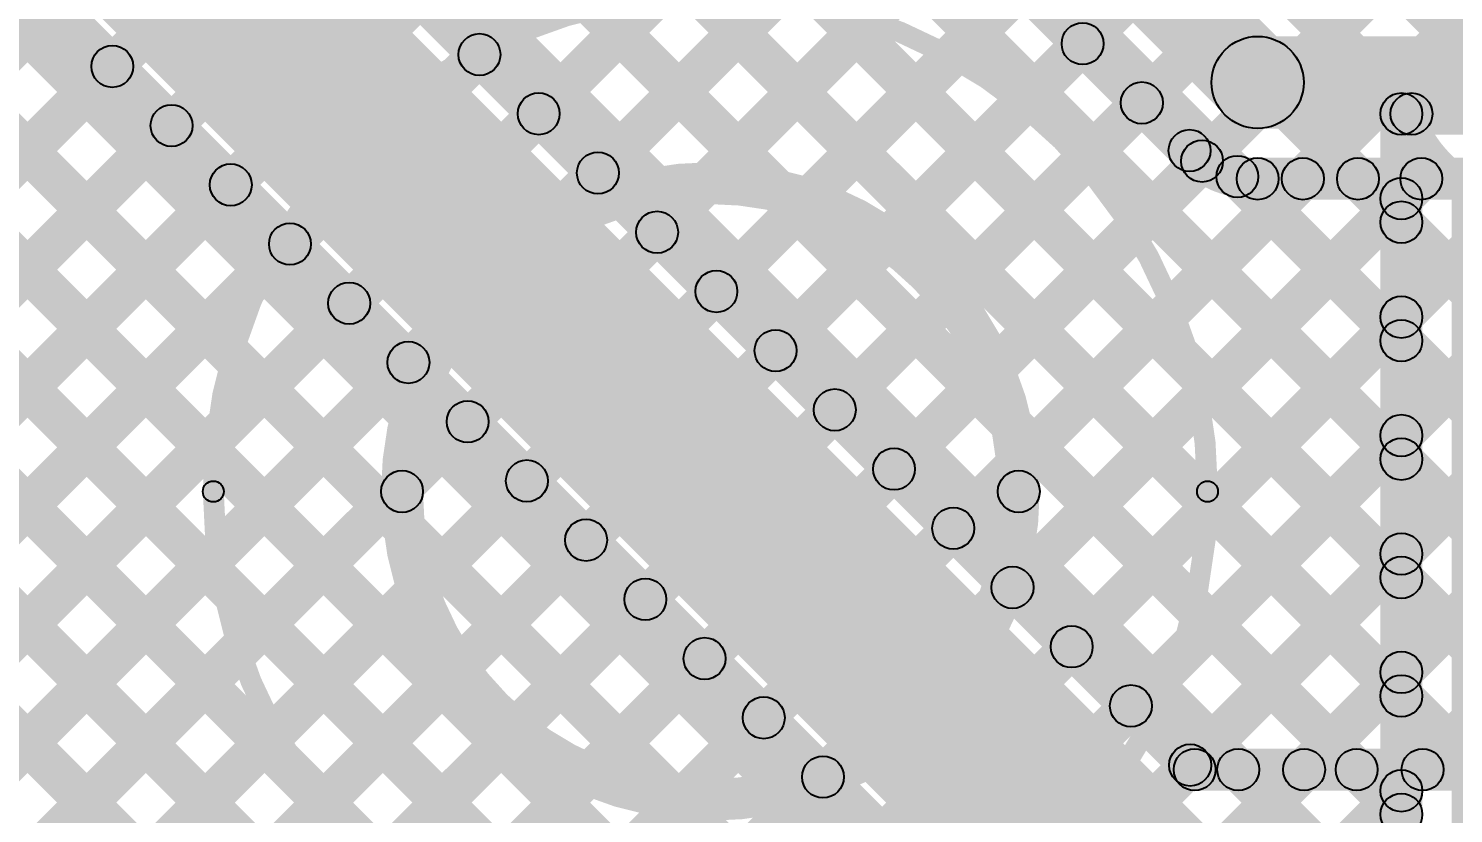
# Model space of a CAD drawing. Header units: millimetres. Extents: x -0.22 to 4.11, y -0.25 to 2.01.
# Drawn here: x 3.3527 to 3.693, y 0.2962 to 0.4837 of the extents above; entities that cross this region are included whole.
import ezdxf

# ---------------------------------------------------------------- set-up
doc = ezdxf.new("R2010")
doc.units = ezdxf.units.MM
doc.header["$MEASUREMENT"] = 0
for name, color, linetype in [('BottomLayer', 5, 'Continuous'), ('BottomOverlay', 54, 'Continuous'), ('TopLayer', 1, 'Continuous'), ('TopOverlay', 2, 'Continuous')]:
    doc.layers.add(name, color=color, linetype=linetype)

# ---------------------------------------------------------------- blocks, each defined once
blk = doc.blocks.new('TS_1103S_C_C_3')
at = {"layer": 'TopOverlay'}
h = blk.add_hatch(color=2, dxfattribs=at)
edge = h.paths.add_edge_path()
edge.add_arc((-0.07363, 0), 0.005, 0, 360)
h = blk.add_hatch(color=2, dxfattribs=at)
edge = h.paths.add_edge_path()
edge.add_arc((0.07363, 0), 0.005, 0, 360)
h = blk.add_hatch(color=2, dxfattribs=at)
edge = h.paths.add_edge_path()
edge.add_arc((-0.1187, 0), 0.0025, 0, 360)
h = blk.add_hatch(color=2, dxfattribs=at)
edge = h.paths.add_edge_path()
edge.add_arc((0.1187, 0), 0.0025, 0, 360)
for points, const_width in [([(0.1187, 0, 1), (-0.1187, 0, 1)], 0.005), ([(0.07363, 0, 1), (-0.07363, 0, 1)], 0.01)]:
    blk.add_lwpolyline(points, format="xyb", close=True, dxfattribs=dict(at, const_width=const_width))
for centre, radius in [((-0.07363, 0), 0.005), ((0.07363, 0), 0.005), ((-0.1187, 0), 0.0025), ((0.1187, 0), 0.0025)]:
    blk.add_circle(centre, radius, dxfattribs=at)

msp = doc.modelspace()

# ---------------------------------------------------------------- hatches: boundary and pattern name
at = {"layer": 'BottomLayer'}
for points in [[(2.28528, 1.74077), (2.29235, 1.74784), (3.68407, 0.35612), (3.677, 0.34905)], [(2.28528, 1.74077), (2.29235, 1.74784), (3.68407, 0.35612), (3.677, 0.34905)], [(2.39848, 1.74071), (2.40555, 1.74778), (3.68648, 0.46685), (3.6794, 0.45978)], [(2.39848, 1.74071), (2.40555, 1.74778), (3.68648, 0.46685), (3.6794, 0.45978)], [(2.42677, 1.7407), (2.43385, 1.74777), (3.70386, 0.47775), (3.69679, 0.47068)], [(2.42677, 1.7407), (2.43385, 1.74777), (3.70386, 0.47775), (3.69679, 0.47068)], [(2.32424, 1.7301), (2.33131, 1.73717), (3.68407, 0.38441), (3.677, 0.37734)], [(2.32424, 1.7301), (2.33131, 1.73717), (3.68407, 0.38441), (3.677, 0.37734)], [(2.35252, 1.7301), (2.35959, 1.73717), (3.68407, 0.41269), (3.677, 0.40562)], [(2.35252, 1.7301), (2.35959, 1.73717), (3.68407, 0.41269), (3.677, 0.40562)], [(2.38081, 1.7301), (2.38788, 1.73717), (3.68407, 0.44097), (3.677, 0.4339)], [(2.38081, 1.7301), (2.38788, 1.73717), (3.68407, 0.44097), (3.677, 0.4339)], [(2.28168, 1.71608), (2.28875, 1.72315), (3.68407, 0.32784), (3.677, 0.32077)], [(2.28168, 1.71608), (2.28875, 1.72315), (3.68407, 0.32784), (3.677, 0.32077)], [(2.28168, 1.6878), (2.28875, 1.69487), (3.68407, 0.29955), (3.677, 0.29248)], [(2.28168, 1.6878), (2.28875, 1.69487), (3.68407, 0.29955), (3.677, 0.29248)], [(2.28168, 1.65951), (2.28875, 1.66658), (3.68407, 0.27127), (3.677, 0.2642)], [(2.28168, 1.65951), (2.28875, 1.66658), (3.68407, 0.27127), (3.677, 0.2642)], [(2.28168, 1.63123), (2.28875, 1.6383), (3.68407, 0.24298), (3.677, 0.23591)], [(2.28168, 1.63123), (2.28875, 1.6383), (3.68407, 0.24298), (3.677, 0.23591)], [(2.28168, 1.60294), (2.28875, 1.61002), (3.79807, 0.1007), (3.791, 0.09363)], [(2.28168, 1.60294), (2.28875, 1.61002), (3.79807, 0.1007), (3.791, 0.09363)], [(2.28168, 1.57466), (2.28875, 1.58173), (3.78483, 0.08565), (3.77776, 0.07858)], [(2.28168, 1.57466), (2.28875, 1.58173), (3.78483, 0.08565), (3.77776, 0.07858)], [(2.28168, 1.54638), (2.28875, 1.55345), (3.76566, 0.07654), (3.75859, 0.06947)], [(2.28168, 1.54638), (2.28875, 1.55345), (3.76566, 0.07654), (3.75859, 0.06947)], [(2.28168, 1.51809), (2.28875, 1.52516), (3.75005, 0.06387), (3.74297, 0.0568)], [(2.28168, 1.51809), (2.28875, 1.52516), (3.75005, 0.06387), (3.74297, 0.0568)], [(2.28168, 1.48981), (2.28875, 1.49688), (3.73773, 0.04791), (3.73066, 0.04084)], [(2.28168, 1.48981), (2.28875, 1.49688), (3.73773, 0.04791), (3.73066, 0.04084)], [(2.28168, 1.46153), (2.28875, 1.4686), (3.72904, 0.02832), (3.72196, 0.02124)], [(2.28168, 1.46153), (2.28875, 1.4686), (3.72904, 0.02832), (3.72196, 0.02124)], [(2.28168, 1.43324), (2.28875, 1.44031), (3.71114, 0.01792), (3.70407, 0.01085)], [(2.28168, 1.43324), (2.28875, 1.44031), (3.71114, 0.01792), (3.70407, 0.01085)], [(2.28168, 1.40496), (2.28875, 1.41203), (3.68286, 0.01792), (3.67579, 0.01085)], [(2.28168, 1.40496), (2.28875, 1.41203), (3.68286, 0.01792), (3.67579, 0.01085)], [(2.28168, 1.37667), (2.28875, 1.38375), (3.65458, 0.01792), (3.6475, 0.01085)], [(2.28168, 1.37667), (2.28875, 1.38375), (3.65458, 0.01792), (3.6475, 0.01085)], [(2.88769, 0.01085), (2.88062, 0.01792), (3.791, 0.9283), (3.79807, 0.92123)], [(2.88769, 0.01085), (2.88062, 0.01792), (3.791, 0.9283), (3.79807, 0.92123)], [(2.91598, 0.01085), (2.9089, 0.01792), (3.791, 0.90001), (3.79807, 0.89294)], [(2.91598, 0.01085), (2.9089, 0.01792), (3.791, 0.90001), (3.79807, 0.89294)], [(2.94426, 0.01085), (2.93719, 0.01792), (3.791, 0.87173), (3.79807, 0.86466)], [(2.94426, 0.01085), (2.93719, 0.01792), (3.791, 0.87173), (3.79807, 0.86466)], [(2.97254, 0.01085), (2.96547, 0.01792), (3.791, 0.84345), (3.79807, 0.83638)], [(2.97254, 0.01085), (2.96547, 0.01792), (3.791, 0.84345), (3.79807, 0.83638)], [(3.00083, 0.01085), (2.99376, 0.01792), (3.791, 0.81516), (3.79807, 0.80809)], [(3.00083, 0.01085), (2.99376, 0.01792), (3.791, 0.81516), (3.79807, 0.80809)], [(3.02911, 0.01085), (3.02204, 0.01792), (3.791, 0.78688), (3.79807, 0.77981)], [(3.02911, 0.01085), (3.02204, 0.01792), (3.791, 0.78688), (3.79807, 0.77981)], [(3.0574, 0.01085), (3.05033, 0.01792), (3.791, 0.75859), (3.79807, 0.75152)], [(3.0574, 0.01085), (3.05033, 0.01792), (3.791, 0.75859), (3.79807, 0.75152)], [(3.08568, 0.01085), (3.07861, 0.01792), (3.791, 0.73031), (3.79807, 0.72324)], [(3.08568, 0.01085), (3.07861, 0.01792), (3.791, 0.73031), (3.79807, 0.72324)], [(3.11397, 0.01085), (3.10689, 0.01792), (3.791, 0.70202), (3.79807, 0.69495)], [(3.11397, 0.01085), (3.10689, 0.01792), (3.791, 0.70202), (3.79807, 0.69495)], [(3.14225, 0.01085), (3.13518, 0.01792), (3.791, 0.67374), (3.79807, 0.66667)], [(3.14225, 0.01085), (3.13518, 0.01792), (3.791, 0.67374), (3.79807, 0.66667)], [(3.17053, 0.01085), (3.16346, 0.01792), (3.791, 0.64546), (3.79807, 0.63839)], [(3.17053, 0.01085), (3.16346, 0.01792), (3.791, 0.64546), (3.79807, 0.63839)], [(3.19882, 0.01085), (3.19175, 0.01792), (3.791, 0.61717), (3.79807, 0.6101)], [(3.19882, 0.01085), (3.19175, 0.01792), (3.791, 0.61717), (3.79807, 0.6101)], [(3.2271, 0.01085), (3.22003, 0.01792), (3.791, 0.58889), (3.79807, 0.58182)], [(3.2271, 0.01085), (3.22003, 0.01792), (3.791, 0.58889), (3.79807, 0.58182)], [(3.68053, 0.45832), (3.68053, 0.46832), (3.7013, 0.46832), (3.7013, 0.45832)], [(3.68053, 0.45832), (3.68053, 0.46832), (3.7013, 0.46832), (3.7013, 0.45832)], [(3.68553, 0.22042), (3.67553, 0.22042), (3.67553, 0.46332), (3.68553, 0.46332)], [(3.68553, 0.22042), (3.67553, 0.22042), (3.67553, 0.46332), (3.68553, 0.46332)], [(3.69253, 0.23242), (3.87953, 0.23242), (3.87953, 0.45132), (3.69253, 0.45132)], [(3.25539, 0.01085), (3.24832, 0.01792), (3.677, 0.4466), (3.68407, 0.43953)], [(3.25539, 0.01085), (3.24832, 0.01792), (3.677, 0.4466), (3.68407, 0.43953)], [(3.28367, 0.01085), (3.2766, 0.01792), (3.677, 0.41832), (3.68407, 0.41125)], [(3.28367, 0.01085), (3.2766, 0.01792), (3.677, 0.41832), (3.68407, 0.41125)], [(3.31196, 0.01085), (3.30488, 0.01792), (3.677, 0.39003), (3.68407, 0.38296)], [(3.31196, 0.01085), (3.30488, 0.01792), (3.677, 0.39003), (3.68407, 0.38296)], [(3.34024, 0.01085), (3.33317, 0.01792), (3.677, 0.36175), (3.68407, 0.35468)], [(3.34024, 0.01085), (3.33317, 0.01792), (3.677, 0.36175), (3.68407, 0.35468)], [(3.36852, 0.01085), (3.36145, 0.01792), (3.677, 0.33347), (3.68407, 0.3264)], [(3.36852, 0.01085), (3.36145, 0.01792), (3.677, 0.33347), (3.68407, 0.3264)], [(3.39681, 0.01085), (3.38974, 0.01792), (3.677, 0.30518), (3.68407, 0.29811)], [(3.39681, 0.01085), (3.38974, 0.01792), (3.677, 0.30518), (3.68407, 0.29811)]]:
    msp.add_hatch(color=5, dxfattribs=at).paths.add_polyline_path(points)
h = msp.add_hatch(color=5, dxfattribs=at)
edge = h.paths.add_edge_path()
edge.add_arc((3.68053, 0.46332), 0.005, 0, 360)
h = msp.add_hatch(color=5, dxfattribs=at)
edge = h.paths.add_edge_path()
edge.add_arc((3.68053, 0.46332), 0.005, 0, 360)
h = msp.add_hatch(color=5, dxfattribs=at)
edge = h.paths.add_edge_path()
edge.add_arc((3.68053, 0.46332), 0.005, 0, 360)
h = msp.add_hatch(color=5, dxfattribs=at)
edge = h.paths.add_edge_path()
edge.add_arc((3.68053, 0.46332), 0.005, 0, 360)
h = msp.add_hatch(color=5, dxfattribs=at)
edge = h.paths.add_edge_path()
edge.add_arc((3.68294, 0.46332), 0.005, 0, 360)
h = msp.add_hatch(color=5, dxfattribs=at)
edge = h.paths.add_edge_path()
edge.add_arc((3.68294, 0.46332), 0.005, 0, 360)
h = msp.add_hatch(color=5, dxfattribs=at)
edge = h.paths.add_edge_path()
edge.add_arc((3.68053, 0.44307), 0.005, 0, 360)
h = msp.add_hatch(color=5, dxfattribs=at)
edge = h.paths.add_edge_path()
edge.add_arc((3.68053, 0.44307), 0.005, 0, 360)
h = msp.add_hatch(color=5, dxfattribs=at)
edge = h.paths.add_edge_path()
edge.add_arc((3.68053, 0.43744), 0.005, 0, 360)
h = msp.add_hatch(color=5, dxfattribs=at)
edge = h.paths.add_edge_path()
edge.add_arc((3.68053, 0.43744), 0.005, 0, 360)
h = msp.add_hatch(color=5, dxfattribs=at)
edge = h.paths.add_edge_path()
edge.add_arc((3.68053, 0.41478), 0.005, 0, 360)
h = msp.add_hatch(color=5, dxfattribs=at)
edge = h.paths.add_edge_path()
edge.add_arc((3.68053, 0.41478), 0.005, 0, 360)
h = msp.add_hatch(color=5, dxfattribs=at)
edge = h.paths.add_edge_path()
edge.add_arc((3.68053, 0.40916), 0.005, 0, 360)
h = msp.add_hatch(color=5, dxfattribs=at)
edge = h.paths.add_edge_path()
edge.add_arc((3.68053, 0.40916), 0.005, 0, 360)
h = msp.add_hatch(color=5, dxfattribs=at)
edge = h.paths.add_edge_path()
edge.add_arc((3.68053, 0.3865), 0.005, 0, 360)
h = msp.add_hatch(color=5, dxfattribs=at)
edge = h.paths.add_edge_path()
edge.add_arc((3.68053, 0.3865), 0.005, 0, 360)
h = msp.add_hatch(color=5, dxfattribs=at)
edge = h.paths.add_edge_path()
edge.add_arc((3.68053, 0.38087), 0.005, 0, 360)
h = msp.add_hatch(color=5, dxfattribs=at)
edge = h.paths.add_edge_path()
edge.add_arc((3.68053, 0.38087), 0.005, 0, 360)
h = msp.add_hatch(color=5, dxfattribs=at)
edge = h.paths.add_edge_path()
edge.add_arc((3.68053, 0.35821), 0.005, 0, 360)
h = msp.add_hatch(color=5, dxfattribs=at)
edge = h.paths.add_edge_path()
edge.add_arc((3.68053, 0.35821), 0.005, 0, 360)
h = msp.add_hatch(color=5, dxfattribs=at)
edge = h.paths.add_edge_path()
edge.add_arc((3.68053, 0.35259), 0.005, 0, 360)
h = msp.add_hatch(color=5, dxfattribs=at)
edge = h.paths.add_edge_path()
edge.add_arc((3.68053, 0.35259), 0.005, 0, 360)
h = msp.add_hatch(color=5, dxfattribs=at)
edge = h.paths.add_edge_path()
edge.add_arc((3.68053, 0.32993), 0.005, 0, 360)
h = msp.add_hatch(color=5, dxfattribs=at)
edge = h.paths.add_edge_path()
edge.add_arc((3.68053, 0.32993), 0.005, 0, 360)
h = msp.add_hatch(color=5, dxfattribs=at)
edge = h.paths.add_edge_path()
edge.add_arc((3.68053, 0.3243), 0.005, 0, 360)
h = msp.add_hatch(color=5, dxfattribs=at)
edge = h.paths.add_edge_path()
edge.add_arc((3.68053, 0.3243), 0.005, 0, 360)
h = msp.add_hatch(color=5, dxfattribs=at)
edge = h.paths.add_edge_path()
edge.add_arc((3.68053, 0.30165), 0.005, 0, 360)
h = msp.add_hatch(color=5, dxfattribs=at)
edge = h.paths.add_edge_path()
edge.add_arc((3.68053, 0.30165), 0.005, 0, 360)
h = msp.add_hatch(color=5, dxfattribs=at)
edge = h.paths.add_edge_path()
edge.add_arc((3.68053, 0.29602), 0.005, 0, 360)
h = msp.add_hatch(color=5, dxfattribs=at)
edge = h.paths.add_edge_path()
edge.add_arc((3.68053, 0.29602), 0.005, 0, 360)
at = {"layer": 'TopLayer'}
for points in [[(3.43956, 0.66191), (3.45512, 0.67746), (3.65398, 0.47859), (3.63843, 0.46304)], [(3.29805, 0.64315), (3.30512, 0.65022), (3.6451, 0.31024), (3.63803, 0.30317)], [(3.29805, 0.64315), (3.30512, 0.65022), (3.6451, 0.31024), (3.63803, 0.30317)], [(3.32633, 0.64315), (3.3334, 0.65022), (3.67338, 0.31024), (3.66631, 0.30317)], [(3.32633, 0.64315), (3.3334, 0.65022), (3.67338, 0.31024), (3.66631, 0.30317)], [(3.35461, 0.64315), (3.36169, 0.65022), (3.70167, 0.31024), (3.6946, 0.30317)], [(3.35461, 0.64315), (3.36169, 0.65022), (3.70167, 0.31024), (3.6946, 0.30317)], [(3.3829, 0.64315), (3.38997, 0.65022), (3.72995, 0.31024), (3.72288, 0.30317)], [(3.3829, 0.64315), (3.38997, 0.65022), (3.72995, 0.31024), (3.72288, 0.30317)], [(3.41118, 0.64315), (3.41825, 0.65022), (3.74871, 0.31977), (3.74164, 0.31269)], [(3.41118, 0.64315), (3.41825, 0.65022), (3.74871, 0.31977), (3.74164, 0.31269)], [(3.43427, 0.64315), (3.44135, 0.65022), (3.63348, 0.45809), (3.62641, 0.45102)], [(3.43427, 0.64315), (3.44135, 0.65022), (3.63348, 0.45809), (3.62641, 0.45102)], [(3.30719, 0.62361), (3.31426, 0.63068), (3.6347, 0.31024), (3.62763, 0.30317)], [(3.30719, 0.62361), (3.31426, 0.63068), (3.6347, 0.31024), (3.62763, 0.30317)], [(3.27393, 0.5904), (3.30221, 0.61869), (3.63205, 0.28884), (3.60377, 0.26056)], [(3.23076, 0.56901), (3.23784, 0.57608), (3.75005, 0.06387), (3.74297, 0.0568)], [(3.23076, 0.56901), (3.23784, 0.57608), (3.75005, 0.06387), (3.74297, 0.0568)], [(3.25905, 0.56901), (3.26612, 0.57608), (3.76566, 0.07654), (3.75859, 0.06947)], [(3.25905, 0.56901), (3.26612, 0.57608), (3.76566, 0.07654), (3.75859, 0.06947)], [(3.27128, 0.56901), (3.27835, 0.57608), (3.59879, 0.25564), (3.59172, 0.24857)], [(3.27128, 0.56901), (3.27835, 0.57608), (3.59879, 0.25564), (3.59172, 0.24857)], [(3.46392, 0.47395), (3.45685, 0.48102), (3.53017, 0.55433), (3.53724, 0.54726)], [(3.46392, 0.47395), (3.45685, 0.48102), (3.53017, 0.55433), (3.53724, 0.54726)], [(3.47806, 0.4598), (3.47099, 0.46687), (3.54431, 0.54019), (3.55138, 0.53312)], [(3.47806, 0.4598), (3.47099, 0.46687), (3.54431, 0.54019), (3.55138, 0.53312)], [(3.49221, 0.44566), (3.48514, 0.45273), (3.55845, 0.52605), (3.56552, 0.51897)], [(3.49221, 0.44566), (3.48514, 0.45273), (3.55845, 0.52605), (3.56552, 0.51897)], [(3.50635, 0.43152), (3.49928, 0.43859), (3.57259, 0.5119), (3.57966, 0.50483)], [(3.50635, 0.43152), (3.49928, 0.43859), (3.57259, 0.5119), (3.57966, 0.50483)], [(3.52049, 0.41738), (3.51342, 0.42445), (3.58673, 0.49776), (3.5938, 0.49069)], [(3.52049, 0.41738), (3.51342, 0.42445), (3.58673, 0.49776), (3.5938, 0.49069)], [(3.18953, 0.31269), (3.18246, 0.31977), (3.35503, 0.49233), (3.3621, 0.48526)], [(3.18953, 0.31269), (3.18246, 0.31977), (3.35503, 0.49233), (3.3621, 0.48526)], [(3.28778, 0.48372), (3.29485, 0.49079), (3.73773, 0.04791), (3.73066, 0.04084)], [(3.28778, 0.48372), (3.29485, 0.49079), (3.73773, 0.04791), (3.73066, 0.04084)], [(3.53463, 0.40323), (3.52756, 0.41031), (3.60088, 0.48362), (3.60795, 0.47655)], [(3.53463, 0.40323), (3.52756, 0.41031), (3.60088, 0.48362), (3.60795, 0.47655)], [(3.64621, 0.45982), (3.64621, 0.48182), (3.72389, 0.48182), (3.72389, 0.45982)], [(3.21782, 0.31269), (3.21075, 0.31977), (3.36917, 0.47819), (3.37624, 0.47112)], [(3.21782, 0.31269), (3.21075, 0.31977), (3.36917, 0.47819), (3.37624, 0.47112)], [(3.54878, 0.38909), (3.5417, 0.39616), (3.61502, 0.46948), (3.62209, 0.46241)], [(3.54878, 0.38909), (3.5417, 0.39616), (3.61502, 0.46948), (3.62209, 0.46241)], [(3.2461, 0.31269), (3.23903, 0.31977), (3.38331, 0.46405), (3.39038, 0.45697)], [(3.2461, 0.31269), (3.23903, 0.31977), (3.38331, 0.46405), (3.39038, 0.45697)], [(3.28778, 0.45543), (3.29485, 0.4625), (3.72904, 0.02832), (3.72196, 0.02124)], [(3.28778, 0.45543), (3.29485, 0.4625), (3.72904, 0.02832), (3.72196, 0.02124)], [(3.56292, 0.37495), (3.55585, 0.38202), (3.6294, 0.45557), (3.63647, 0.4485)], [(3.56292, 0.37495), (3.55585, 0.38202), (3.6294, 0.45557), (3.63647, 0.4485)], [(3.64621, 0.44282), (3.64621, 0.45282), (3.71773, 0.45282), (3.71773, 0.44282)], [(3.64621, 0.44282), (3.64621, 0.45282), (3.71773, 0.45282), (3.71773, 0.44282)], [(3.27439, 0.31269), (3.26732, 0.31977), (3.39745, 0.4499), (3.40453, 0.44283)], [(3.27439, 0.31269), (3.26732, 0.31977), (3.39745, 0.4499), (3.40453, 0.44283)], [(3.57706, 0.36081), (3.56999, 0.36788), (3.65346, 0.45135), (3.66053, 0.44428)], [(3.57706, 0.36081), (3.56999, 0.36788), (3.65346, 0.45135), (3.66053, 0.44428)], [(3.5912, 0.34667), (3.58413, 0.35374), (3.68175, 0.45135), (3.68882, 0.44428)], [(3.5912, 0.34667), (3.58413, 0.35374), (3.68175, 0.45135), (3.68882, 0.44428)], [(3.60534, 0.33252), (3.59827, 0.33959), (3.71003, 0.45135), (3.7171, 0.44428)], [(3.60534, 0.33252), (3.59827, 0.33959), (3.71003, 0.45135), (3.7171, 0.44428)], [(3.61949, 0.31838), (3.61242, 0.32545), (3.73622, 0.44926), (3.74329, 0.44218)], [(3.61949, 0.31838), (3.61242, 0.32545), (3.73622, 0.44926), (3.74329, 0.44218)], [(3.63782, 0.4448), (3.64489, 0.45187), (3.77699, 0.31977), (3.76992, 0.31269)], [(3.63782, 0.4448), (3.64489, 0.45187), (3.77699, 0.31977), (3.76992, 0.31269)], [(3.66662, 0.44428), (3.67369, 0.45135), (3.79807, 0.32698), (3.791, 0.3199)], [(3.66662, 0.44428), (3.67369, 0.45135), (3.79807, 0.32698), (3.791, 0.3199)], [(3.29485, 0.30487), (3.28778, 0.31194), (3.4116, 0.43576), (3.41867, 0.42869)], [(3.29485, 0.30487), (3.28778, 0.31194), (3.4116, 0.43576), (3.41867, 0.42869)], [(3.23187, 0.42649), (3.23894, 0.43356), (3.65458, 0.01792), (3.6475, 0.01085)], [(3.23187, 0.42649), (3.23894, 0.43356), (3.65458, 0.01792), (3.6475, 0.01085)], [(3.26015, 0.42649), (3.26722, 0.43356), (3.68286, 0.01792), (3.67579, 0.01085)], [(3.26015, 0.42649), (3.26722, 0.43356), (3.68286, 0.01792), (3.67579, 0.01085)], [(3.28778, 0.42715), (3.29485, 0.43422), (3.71114, 0.01792), (3.70407, 0.01085)], [(3.28778, 0.42715), (3.29485, 0.43422), (3.71114, 0.01792), (3.70407, 0.01085)], [(3.63363, 0.30424), (3.62656, 0.31131), (3.74881, 0.43356), (3.75588, 0.42649)], [(3.63363, 0.30424), (3.62656, 0.31131), (3.74881, 0.43356), (3.75588, 0.42649)], [(3.66084, 0.30317), (3.65377, 0.31024), (3.77709, 0.43356), (3.78416, 0.42649)], [(3.66084, 0.30317), (3.65377, 0.31024), (3.77709, 0.43356), (3.78416, 0.42649)], [(3.29485, 0.27659), (3.28778, 0.28366), (3.42574, 0.42162), (3.43281, 0.41455)], [(3.29485, 0.27659), (3.28778, 0.28366), (3.42574, 0.42162), (3.43281, 0.41455)], [(3.68912, 0.30317), (3.68205, 0.31024), (3.791, 0.41918), (3.79807, 0.41211)], [(3.68912, 0.30317), (3.68205, 0.31024), (3.791, 0.41918), (3.79807, 0.41211)], [(3.29485, 0.2483), (3.28778, 0.25537), (3.43988, 0.40748), (3.44695, 0.40041)], [(3.29485, 0.2483), (3.28778, 0.25537), (3.43988, 0.40748), (3.44695, 0.40041)], [(3.08568, 0.01085), (3.07861, 0.01792), (3.45402, 0.39334), (3.46109, 0.38626)], [(3.08568, 0.01085), (3.07861, 0.01792), (3.45402, 0.39334), (3.46109, 0.38626)], [(3.11397, 0.01085), (3.10689, 0.01792), (3.46817, 0.37919), (3.47524, 0.37212)], [(3.11397, 0.01085), (3.10689, 0.01792), (3.46817, 0.37919), (3.47524, 0.37212)], [(3.14225, 0.01085), (3.13518, 0.01792), (3.48231, 0.36505), (3.48938, 0.35798)], [(3.14225, 0.01085), (3.13518, 0.01792), (3.48231, 0.36505), (3.48938, 0.35798)], [(3.17053, 0.01085), (3.16346, 0.01792), (3.49645, 0.35091), (3.50352, 0.34384)], [(3.17053, 0.01085), (3.16346, 0.01792), (3.49645, 0.35091), (3.50352, 0.34384)], [(3.19882, 0.01085), (3.19175, 0.01792), (3.51059, 0.33677), (3.51766, 0.3297)], [(3.19882, 0.01085), (3.19175, 0.01792), (3.51059, 0.33677), (3.51766, 0.3297)], [(3.2271, 0.01085), (3.22003, 0.01792), (3.52473, 0.32262), (3.5318, 0.31555)], [(3.2271, 0.01085), (3.22003, 0.01792), (3.52473, 0.32262), (3.5318, 0.31555)], [(3.63117, 0.3017), (3.63117, 0.3117), (3.70963, 0.3117), (3.70963, 0.3017)], [(3.63117, 0.3017), (3.63117, 0.3117), (3.70963, 0.3117), (3.70963, 0.3017)], [(3.25539, 0.01085), (3.24832, 0.01792), (3.53888, 0.30848), (3.54595, 0.30141)], [(3.25539, 0.01085), (3.24832, 0.01792), (3.53888, 0.30848), (3.54595, 0.30141)]]:
    msp.add_hatch(color=1, dxfattribs=at).paths.add_polyline_path(points)
h = msp.add_hatch(color=1, dxfattribs=at)
edge = h.paths.add_edge_path()
edge.add_arc((3.60441, 0.48008), 0.005, 0, 360)
h = msp.add_hatch(color=1, dxfattribs=at)
edge = h.paths.add_edge_path()
edge.add_arc((3.60441, 0.48008), 0.005, 0, 360)
h = msp.add_hatch(color=1, dxfattribs=at)
edge = h.paths.add_edge_path()
edge.add_arc((3.46039, 0.47748), 0.005, 0, 360)
h = msp.add_hatch(color=1, dxfattribs=at)
edge = h.paths.add_edge_path()
edge.add_arc((3.46039, 0.47748), 0.005, 0, 360)
h = msp.add_hatch(color=1, dxfattribs=at)
edge = h.paths.add_edge_path()
edge.add_arc((3.64621, 0.47082), 0.011, 0, 360)
h = msp.add_hatch(color=1, dxfattribs=at)
edge = h.paths.add_edge_path()
edge.add_arc((3.64621, 0.47082), 0.011, 0, 360)
h = msp.add_hatch(color=1, dxfattribs=at)
edge = h.paths.add_edge_path()
edge.add_arc((3.37271, 0.47465), 0.005, 0, 360)
h = msp.add_hatch(color=1, dxfattribs=at)
edge = h.paths.add_edge_path()
edge.add_arc((3.37271, 0.47465), 0.005, 0, 360)
h = msp.add_hatch(color=1, dxfattribs=at)
edge = h.paths.add_edge_path()
edge.add_arc((3.61855, 0.46594), 0.005, 0, 360)
h = msp.add_hatch(color=1, dxfattribs=at)
edge = h.paths.add_edge_path()
edge.add_arc((3.61855, 0.46594), 0.005, 0, 360)
h = msp.add_hatch(color=1, dxfattribs=at)
edge = h.paths.add_edge_path()
edge.add_arc((3.47453, 0.46334), 0.005, 0, 360)
h = msp.add_hatch(color=1, dxfattribs=at)
edge = h.paths.add_edge_path()
edge.add_arc((3.47453, 0.46334), 0.005, 0, 360)
h = msp.add_hatch(color=1, dxfattribs=at)
edge = h.paths.add_edge_path()
edge.add_arc((3.38685, 0.46051), 0.005, 0, 360)
h = msp.add_hatch(color=1, dxfattribs=at)
edge = h.paths.add_edge_path()
edge.add_arc((3.38685, 0.46051), 0.005, 0, 360)
h = msp.add_hatch(color=1, dxfattribs=at)
edge = h.paths.add_edge_path()
edge.add_arc((3.62994, 0.45455), 0.005, 0, 360)
h = msp.add_hatch(color=1, dxfattribs=at)
edge = h.paths.add_edge_path()
edge.add_arc((3.62994, 0.45455), 0.005, 0, 360)
h = msp.add_hatch(color=1, dxfattribs=at)
edge = h.paths.add_edge_path()
edge.add_arc((3.62994, 0.45455), 0.005, 0, 360)
h = msp.add_hatch(color=1, dxfattribs=at)
edge = h.paths.add_edge_path()
edge.add_arc((3.62994, 0.45455), 0.005, 0, 360)
h = msp.add_hatch(color=1, dxfattribs=at)
edge = h.paths.add_edge_path()
edge.add_arc((3.62994, 0.45455), 0.005, 0, 360)
h = msp.add_hatch(color=1, dxfattribs=at)
edge = h.paths.add_edge_path()
edge.add_arc((3.62994, 0.45455), 0.005, 0, 360)
h = msp.add_hatch(color=1, dxfattribs=at)
edge = h.paths.add_edge_path()
edge.add_arc((3.63293, 0.45203), 0.005, 0, 360)
h = msp.add_hatch(color=1, dxfattribs=at)
edge = h.paths.add_edge_path()
edge.add_arc((3.63293, 0.45203), 0.005, 0, 360)
h = msp.add_hatch(color=1, dxfattribs=at)
edge = h.paths.add_edge_path()
edge.add_arc((3.48867, 0.4492), 0.005, 0, 360)
h = msp.add_hatch(color=1, dxfattribs=at)
edge = h.paths.add_edge_path()
edge.add_arc((3.48867, 0.4492), 0.005, 0, 360)
h = msp.add_hatch(color=1, dxfattribs=at)
edge = h.paths.add_edge_path()
edge.add_arc((3.64135, 0.44833), 0.005, 0, 360)
h = msp.add_hatch(color=1, dxfattribs=at)
edge = h.paths.add_edge_path()
edge.add_arc((3.64135, 0.44833), 0.005, 0, 360)
h = msp.add_hatch(color=1, dxfattribs=at)
edge = h.paths.add_edge_path()
edge.add_arc((3.64621, 0.44782), 0.005, 0, 360)
h = msp.add_hatch(color=1, dxfattribs=at)
edge = h.paths.add_edge_path()
edge.add_arc((3.64621, 0.44782), 0.005, 0, 360)
h = msp.add_hatch(color=1, dxfattribs=at)
edge = h.paths.add_edge_path()
edge.add_arc((3.64621, 0.44782), 0.005, 0, 360)
h = msp.add_hatch(color=1, dxfattribs=at)
edge = h.paths.add_edge_path()
edge.add_arc((3.64621, 0.44782), 0.005, 0, 360)
h = msp.add_hatch(color=1, dxfattribs=at)
edge = h.paths.add_edge_path()
edge.add_arc((3.64621, 0.44782), 0.005, 0, 360)
h = msp.add_hatch(color=1, dxfattribs=at)
edge = h.paths.add_edge_path()
edge.add_arc((3.64621, 0.44782), 0.005, 0, 360)
h = msp.add_hatch(color=1, dxfattribs=at)
edge = h.paths.add_edge_path()
edge.add_arc((3.657, 0.44782), 0.005, 0, 360)
h = msp.add_hatch(color=1, dxfattribs=at)
edge = h.paths.add_edge_path()
edge.add_arc((3.657, 0.44782), 0.005, 0, 360)
h = msp.add_hatch(color=1, dxfattribs=at)
edge = h.paths.add_edge_path()
edge.add_arc((3.67016, 0.44782), 0.005, 0, 360)
h = msp.add_hatch(color=1, dxfattribs=at)
edge = h.paths.add_edge_path()
edge.add_arc((3.67016, 0.44782), 0.005, 0, 360)
h = msp.add_hatch(color=1, dxfattribs=at)
edge = h.paths.add_edge_path()
edge.add_arc((3.68528, 0.44782), 0.005, 0, 360)
h = msp.add_hatch(color=1, dxfattribs=at)
edge = h.paths.add_edge_path()
edge.add_arc((3.68528, 0.44782), 0.005, 0, 360)
h = msp.add_hatch(color=1, dxfattribs=at)
edge = h.paths.add_edge_path()
edge.add_arc((3.40099, 0.44637), 0.005, 0, 360)
h = msp.add_hatch(color=1, dxfattribs=at)
edge = h.paths.add_edge_path()
edge.add_arc((3.40099, 0.44637), 0.005, 0, 360)
h = msp.add_hatch(color=1, dxfattribs=at)
edge = h.paths.add_edge_path()
edge.add_arc((3.50281, 0.43505), 0.005, 0, 360)
h = msp.add_hatch(color=1, dxfattribs=at)
edge = h.paths.add_edge_path()
edge.add_arc((3.50281, 0.43505), 0.005, 0, 360)
h = msp.add_hatch(color=1, dxfattribs=at)
edge = h.paths.add_edge_path()
edge.add_arc((3.41513, 0.43223), 0.005, 0, 360)
h = msp.add_hatch(color=1, dxfattribs=at)
edge = h.paths.add_edge_path()
edge.add_arc((3.41513, 0.43223), 0.005, 0, 360)
h = msp.add_hatch(color=1, dxfattribs=at)
edge = h.paths.add_edge_path()
edge.add_arc((3.51696, 0.42091), 0.005, 0, 360)
h = msp.add_hatch(color=1, dxfattribs=at)
edge = h.paths.add_edge_path()
edge.add_arc((3.51696, 0.42091), 0.005, 0, 360)
h = msp.add_hatch(color=1, dxfattribs=at)
edge = h.paths.add_edge_path()
edge.add_arc((3.42927, 0.41808), 0.005, 0, 360)
h = msp.add_hatch(color=1, dxfattribs=at)
edge = h.paths.add_edge_path()
edge.add_arc((3.42927, 0.41808), 0.005, 0, 360)
h = msp.add_hatch(color=1, dxfattribs=at)
edge = h.paths.add_edge_path()
edge.add_arc((3.5311, 0.40677), 0.005, 0, 360)
h = msp.add_hatch(color=1, dxfattribs=at)
edge = h.paths.add_edge_path()
edge.add_arc((3.5311, 0.40677), 0.005, 0, 360)
h = msp.add_hatch(color=1, dxfattribs=at)
edge = h.paths.add_edge_path()
edge.add_arc((3.44342, 0.40394), 0.005, 0, 360)
h = msp.add_hatch(color=1, dxfattribs=at)
edge = h.paths.add_edge_path()
edge.add_arc((3.44342, 0.40394), 0.005, 0, 360)
h = msp.add_hatch(color=1, dxfattribs=at)
edge = h.paths.add_edge_path()
edge.add_arc((3.45756, 0.3898), 0.005, 0, 360)
h = msp.add_hatch(color=1, dxfattribs=at)
edge = h.paths.add_edge_path()
edge.add_arc((3.45756, 0.3898), 0.005, 0, 360)
h = msp.add_hatch(color=1, dxfattribs=at)
edge = h.paths.add_edge_path()
edge.add_arc((3.54524, 0.39263), 0.005, 0, 360)
h = msp.add_hatch(color=1, dxfattribs=at)
edge = h.paths.add_edge_path()
edge.add_arc((3.54524, 0.39263), 0.005, 0, 360)
h = msp.add_hatch(color=1, dxfattribs=at)
edge = h.paths.add_edge_path()
edge.add_arc((3.55938, 0.37849), 0.005, 0, 360)
h = msp.add_hatch(color=1, dxfattribs=at)
edge = h.paths.add_edge_path()
edge.add_arc((3.55938, 0.37849), 0.005, 0, 360)
h = msp.add_hatch(color=1, dxfattribs=at)
edge = h.paths.add_edge_path()
edge.add_arc((3.4717, 0.37566), 0.005, 0, 360)
h = msp.add_hatch(color=1, dxfattribs=at)
edge = h.paths.add_edge_path()
edge.add_arc((3.4717, 0.37566), 0.005, 0, 360)
h = msp.add_hatch(color=1, dxfattribs=at)
edge = h.paths.add_edge_path()
edge.add_arc((3.57352, 0.36434), 0.005, 0, 360)
h = msp.add_hatch(color=1, dxfattribs=at)
edge = h.paths.add_edge_path()
edge.add_arc((3.57352, 0.36434), 0.005, 0, 360)
h = msp.add_hatch(color=1, dxfattribs=at)
edge = h.paths.add_edge_path()
edge.add_arc((3.48584, 0.36152), 0.005, 0, 360)
h = msp.add_hatch(color=1, dxfattribs=at)
edge = h.paths.add_edge_path()
edge.add_arc((3.48584, 0.36152), 0.005, 0, 360)
h = msp.add_hatch(color=1, dxfattribs=at)
edge = h.paths.add_edge_path()
edge.add_arc((3.58767, 0.3502), 0.005, 0, 360)
h = msp.add_hatch(color=1, dxfattribs=at)
edge = h.paths.add_edge_path()
edge.add_arc((3.58767, 0.3502), 0.005, 0, 360)
h = msp.add_hatch(color=1, dxfattribs=at)
edge = h.paths.add_edge_path()
edge.add_arc((3.49999, 0.34737), 0.005, 0, 360)
h = msp.add_hatch(color=1, dxfattribs=at)
edge = h.paths.add_edge_path()
edge.add_arc((3.49999, 0.34737), 0.005, 0, 360)
h = msp.add_hatch(color=1, dxfattribs=at)
edge = h.paths.add_edge_path()
edge.add_arc((3.60181, 0.33606), 0.005, 0, 360)
h = msp.add_hatch(color=1, dxfattribs=at)
edge = h.paths.add_edge_path()
edge.add_arc((3.60181, 0.33606), 0.005, 0, 360)
h = msp.add_hatch(color=1, dxfattribs=at)
edge = h.paths.add_edge_path()
edge.add_arc((3.51413, 0.33323), 0.005, 0, 360)
h = msp.add_hatch(color=1, dxfattribs=at)
edge = h.paths.add_edge_path()
edge.add_arc((3.51413, 0.33323), 0.005, 0, 360)
h = msp.add_hatch(color=1, dxfattribs=at)
edge = h.paths.add_edge_path()
edge.add_arc((3.61595, 0.32192), 0.005, 0, 360)
h = msp.add_hatch(color=1, dxfattribs=at)
edge = h.paths.add_edge_path()
edge.add_arc((3.61595, 0.32192), 0.005, 0, 360)
h = msp.add_hatch(color=1, dxfattribs=at)
edge = h.paths.add_edge_path()
edge.add_arc((3.52827, 0.31909), 0.005, 0, 360)
h = msp.add_hatch(color=1, dxfattribs=at)
edge = h.paths.add_edge_path()
edge.add_arc((3.52827, 0.31909), 0.005, 0, 360)
h = msp.add_hatch(color=1, dxfattribs=at)
edge = h.paths.add_edge_path()
edge.add_arc((3.54241, 0.30495), 0.005, 0, 360)
h = msp.add_hatch(color=1, dxfattribs=at)
edge = h.paths.add_edge_path()
edge.add_arc((3.54241, 0.30495), 0.005, 0, 360)
h = msp.add_hatch(color=1, dxfattribs=at)
edge = h.paths.add_edge_path()
edge.add_arc((3.63009, 0.30778), 0.005, 0, 360)
h = msp.add_hatch(color=1, dxfattribs=at)
edge = h.paths.add_edge_path()
edge.add_arc((3.63009, 0.30778), 0.005, 0, 360)
h = msp.add_hatch(color=1, dxfattribs=at)
edge = h.paths.add_edge_path()
edge.add_arc((3.63117, 0.3067), 0.005, 0, 360)
h = msp.add_hatch(color=1, dxfattribs=at)
edge = h.paths.add_edge_path()
edge.add_arc((3.63117, 0.3067), 0.005, 0, 360)
h = msp.add_hatch(color=1, dxfattribs=at)
edge = h.paths.add_edge_path()
edge.add_arc((3.63117, 0.3067), 0.005, 0, 360)
h = msp.add_hatch(color=1, dxfattribs=at)
edge = h.paths.add_edge_path()
edge.add_arc((3.63117, 0.3067), 0.005, 0, 360)
h = msp.add_hatch(color=1, dxfattribs=at)
edge = h.paths.add_edge_path()
edge.add_arc((3.64156, 0.3067), 0.005, 0, 360)
h = msp.add_hatch(color=1, dxfattribs=at)
edge = h.paths.add_edge_path()
edge.add_arc((3.64156, 0.3067), 0.005, 0, 360)
h = msp.add_hatch(color=1, dxfattribs=at)
edge = h.paths.add_edge_path()
edge.add_arc((3.6573, 0.3067), 0.005, 0, 360)
h = msp.add_hatch(color=1, dxfattribs=at)
edge = h.paths.add_edge_path()
edge.add_arc((3.6573, 0.3067), 0.005, 0, 360)
h = msp.add_hatch(color=1, dxfattribs=at)
edge = h.paths.add_edge_path()
edge.add_arc((3.66985, 0.3067), 0.005, 0, 360)
h = msp.add_hatch(color=1, dxfattribs=at)
edge = h.paths.add_edge_path()
edge.add_arc((3.66985, 0.3067), 0.005, 0, 360)
h = msp.add_hatch(color=1, dxfattribs=at)
edge = h.paths.add_edge_path()
edge.add_arc((3.68559, 0.3067), 0.005, 0, 360)
h = msp.add_hatch(color=1, dxfattribs=at)
edge = h.paths.add_edge_path()
edge.add_arc((3.68559, 0.3067), 0.005, 0, 360)

# ---------------------------------------------------------------- linework, layer by layer
at = {"layer": 'BottomLayer'}
for centre in [(3.68053, 0.46332), (3.68053, 0.46332), (3.68053, 0.46332), (3.68053, 0.46332), (3.68294, 0.46332), (3.68294, 0.46332), (3.68053, 0.44307), (3.68053, 0.44307), (3.68053, 0.43744), (3.68053, 0.43744), (3.68053, 0.41478), (3.68053, 0.41478), (3.68053, 0.40916), (3.68053, 0.40916), (3.68053, 0.3865), (3.68053, 0.3865), (3.68053, 0.38087), (3.68053, 0.38087), (3.68053, 0.35821), (3.68053, 0.35821), (3.68053, 0.35259), (3.68053, 0.35259), (3.68053, 0.32993), (3.68053, 0.32993), (3.68053, 0.3243), (3.68053, 0.3243), (3.68053, 0.30165), (3.68053, 0.30165), (3.68053, 0.29602), (3.68053, 0.29602)]:
    msp.add_circle(centre, 0.005, dxfattribs=at)
at = {"layer": 'TopLayer', "const_width": 0.01}
msp.add_lwpolyline([(3.64621, 0.44782, -0.198912), (3.62994, 0.45455)], format="xyb", dxfattribs=at)
msp.add_lwpolyline([(3.64621, 0.44782, -0.198912), (3.62994, 0.45455)], format="xyb", dxfattribs=at)
msp.add_lwpolyline([(3.64621, 0.44782, -0.198912), (3.62994, 0.45455)], format="xyb", dxfattribs=at)
msp.add_lwpolyline([(3.64621, 0.44782, -0.198912), (3.62994, 0.45455)], format="xyb", dxfattribs=at)
at = {"layer": 'TopLayer'}
for centre, radius in [((3.60441, 0.48008), 0.005), ((3.60441, 0.48008), 0.005), ((3.46039, 0.47748), 0.005), ((3.46039, 0.47748), 0.005), ((3.64621, 0.47082), 0.011), ((3.64621, 0.47082), 0.011), ((3.37271, 0.47465), 0.005), ((3.37271, 0.47465), 0.005), ((3.61855, 0.46594), 0.005), ((3.61855, 0.46594), 0.005), ((3.47453, 0.46334), 0.005), ((3.47453, 0.46334), 0.005), ((3.38685, 0.46051), 0.005), ((3.38685, 0.46051), 0.005), ((3.62994, 0.45455), 0.005), ((3.62994, 0.45455), 0.005), ((3.62994, 0.45455), 0.005), ((3.62994, 0.45455), 0.005), ((3.62994, 0.45455), 0.005), ((3.62994, 0.45455), 0.005), ((3.63293, 0.45203), 0.005), ((3.63293, 0.45203), 0.005), ((3.48867, 0.4492), 0.005), ((3.48867, 0.4492), 0.005), ((3.64135, 0.44833), 0.005), ((3.64135, 0.44833), 0.005), ((3.64621, 0.44782), 0.005), ((3.64621, 0.44782), 0.005), ((3.64621, 0.44782), 0.005), ((3.64621, 0.44782), 0.005), ((3.64621, 0.44782), 0.005), ((3.64621, 0.44782), 0.005), ((3.657, 0.44782), 0.005), ((3.657, 0.44782), 0.005), ((3.67016, 0.44782), 0.005), ((3.67016, 0.44782), 0.005), ((3.68528, 0.44782), 0.005), ((3.68528, 0.44782), 0.005), ((3.40099, 0.44637), 0.005), ((3.40099, 0.44637), 0.005), ((3.50281, 0.43505), 0.005), ((3.50281, 0.43505), 0.005), ((3.41513, 0.43223), 0.005), ((3.41513, 0.43223), 0.005), ((3.51696, 0.42091), 0.005), ((3.51696, 0.42091), 0.005), ((3.42927, 0.41808), 0.005), ((3.42927, 0.41808), 0.005), ((3.5311, 0.40677), 0.005), ((3.5311, 0.40677), 0.005), ((3.44342, 0.40394), 0.005), ((3.44342, 0.40394), 0.005), ((3.45756, 0.3898), 0.005), ((3.45756, 0.3898), 0.005), ((3.54524, 0.39263), 0.005), ((3.54524, 0.39263), 0.005), ((3.55938, 0.37849), 0.005), ((3.55938, 0.37849), 0.005), ((3.4717, 0.37566), 0.005), ((3.4717, 0.37566), 0.005), ((3.57352, 0.36434), 0.005), ((3.57352, 0.36434), 0.005), ((3.48584, 0.36152), 0.005), ((3.48584, 0.36152), 0.005), ((3.58767, 0.3502), 0.005), ((3.58767, 0.3502), 0.005), ((3.49999, 0.34737), 0.005), ((3.49999, 0.34737), 0.005), ((3.60181, 0.33606), 0.005), ((3.60181, 0.33606), 0.005), ((3.51413, 0.33323), 0.005), ((3.51413, 0.33323), 0.005), ((3.61595, 0.32192), 0.005), ((3.61595, 0.32192), 0.005), ((3.52827, 0.31909), 0.005), ((3.52827, 0.31909), 0.005), ((3.54241, 0.30495), 0.005), ((3.54241, 0.30495), 0.005), ((3.63009, 0.30778), 0.005), ((3.63009, 0.30778), 0.005), ((3.63117, 0.3067), 0.005), ((3.63117, 0.3067), 0.005), ((3.63117, 0.3067), 0.005), ((3.63117, 0.3067), 0.005), ((3.64156, 0.3067), 0.005), ((3.64156, 0.3067), 0.005), ((3.6573, 0.3067), 0.005), ((3.6573, 0.3067), 0.005), ((3.66985, 0.3067), 0.005), ((3.66985, 0.3067), 0.005), ((3.68559, 0.3067), 0.005), ((3.68559, 0.3067), 0.005)]:
    msp.add_circle(centre, radius, dxfattribs=at)

# ---------------------------------------------------------------- block references
at = {"rotation": 180}
msp.add_blockref('TS_1103S_C_C_3', (3.51553, 0.37313), dxfattribs=at)

# ---------------------------------------------------------------- texts
at = {"layer": 'BottomOverlay', "text_generation_flag": 2}
msp.add_text('C2', height=0.06, dxfattribs=at).set_placement((3.77666, 0.42205))

doc.saveas('drawing.dxf')
